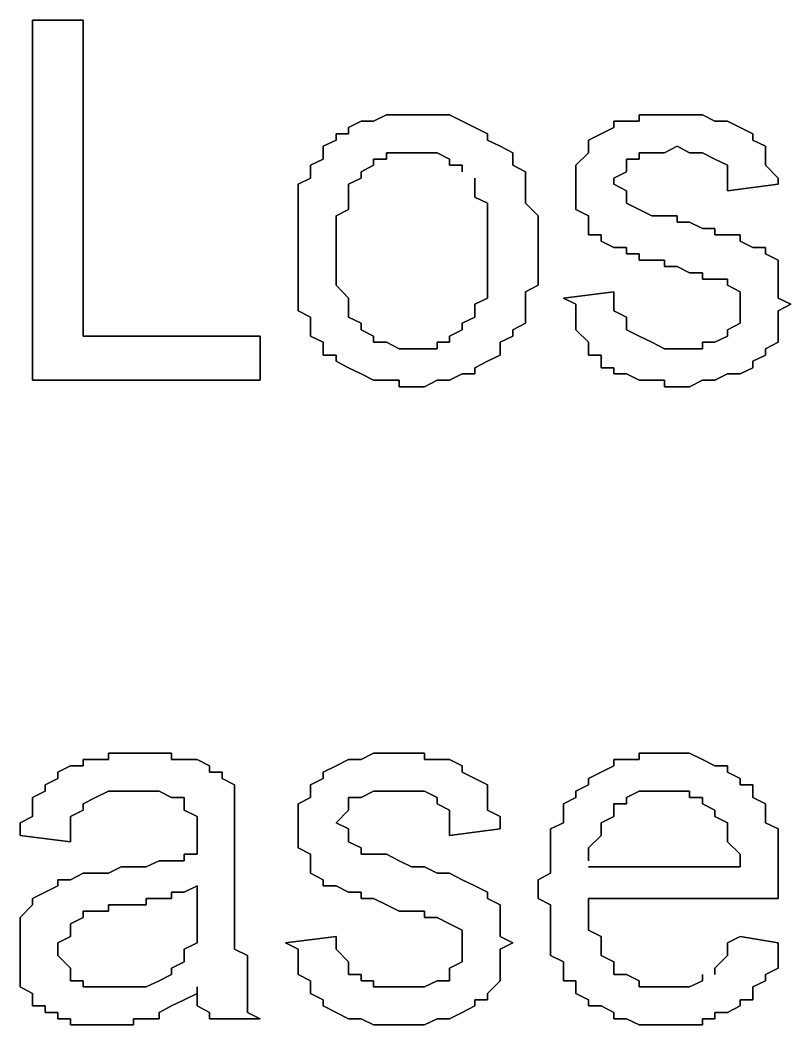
# Model space of a CAD drawing. Header units: metres. Extents: x 2.9 to 42.8, y 1.7 to 28.7.
# Drawn here: x 37.1052 to 37.3204, y 27.1304 to 27.4108 of the extents above; entities that cross this region are included whole.
import ezdxf

# ---------------------------------------------------------------- set-up
doc = ezdxf.new("R2010")
doc.units = ezdxf.units.M
doc.layers.add('GRIS', color=8, linetype='Continuous')

msp = doc.modelspace()

# ---------------------------------------------------------------- linework, layer by layer
at = {"layer": 'GRIS', "lineweight": -3}
for points in [[(37.1228, 27.4108), (37.1087, 27.4108), (37.1228, 27.4108)], [(37.1087, 27.4108), (37.1087, 27.3103), (37.1087, 27.4108)], [(37.1228, 27.3226), (37.1228, 27.4108), (37.1228, 27.3226)], [(37.2075, 27.3844), (37.2039, 27.3826), (37.2075, 27.3844)], [(37.211, 27.3844), (37.2075, 27.3844), (37.211, 27.3844)], [(37.2145, 27.3844), (37.211, 27.3844), (37.2145, 27.3844)], [(37.2181, 27.3844), (37.2145, 27.3844), (37.2181, 27.3844)], [(37.2216, 27.3844), (37.2181, 27.3844), (37.2216, 27.3844)], [(37.2251, 27.3844), (37.2216, 27.3844), (37.2251, 27.3844)], [(37.2286, 27.3826), (37.2251, 27.3844), (37.2286, 27.3826)], [(37.2816, 27.3844), (37.278, 27.3844), (37.2816, 27.3844)], [(37.278, 27.3844), (37.278, 27.3826), (37.278, 27.3844)], [(37.2851, 27.3844), (37.2816, 27.3844), (37.2851, 27.3844)], [(37.2886, 27.3844), (37.2851, 27.3844), (37.2886, 27.3844)], [(37.2921, 27.3844), (37.2886, 27.3844), (37.2921, 27.3844)], [(37.2957, 27.3844), (37.2921, 27.3844), (37.2957, 27.3844)], [(37.2992, 27.3826), (37.2957, 27.3844), (37.2992, 27.3826)], [(37.2004, 27.3826), (37.1969, 27.3808), (37.2004, 27.3826)], [(37.2039, 27.3826), (37.2004, 27.3826), (37.2039, 27.3826)], [(37.2322, 27.3808), (37.2286, 27.3826), (37.2322, 27.3808)], [(37.2745, 27.3826), (37.271, 27.3826), (37.2745, 27.3826)], [(37.271, 27.3826), (37.271, 27.3808), (37.271, 27.3826)], [(37.278, 27.3826), (37.2745, 27.3826), (37.278, 27.3826)], [(37.3027, 27.3826), (37.2992, 27.3826), (37.3027, 27.3826)], [(37.3062, 27.3808), (37.3027, 27.3826), (37.3062, 27.3808)], [(37.1969, 27.3791), (37.1934, 27.3791), (37.1969, 27.3791)], [(37.1934, 27.3791), (37.1934, 27.3773), (37.1934, 27.3791)], [(37.1969, 27.3808), (37.1969, 27.3791), (37.1969, 27.3808)], [(37.2357, 27.3791), (37.2322, 27.3808), (37.2357, 27.3791)], [(37.2357, 27.3773), (37.2357, 27.3791), (37.2357, 27.3773)], [(37.2674, 27.3791), (37.2639, 27.3773), (37.2674, 27.3791)], [(37.271, 27.3808), (37.2674, 27.3791), (37.271, 27.3808)], [(37.3098, 27.3791), (37.3062, 27.3808), (37.3098, 27.3791)], [(37.3098, 27.3773), (37.3098, 27.3791), (37.3098, 27.3773)], [(37.1934, 27.3773), (37.1898, 27.3756), (37.1934, 27.3773)], [(37.1898, 27.3756), (37.1898, 27.3738), (37.1898, 27.3756)], [(37.2392, 27.3756), (37.2357, 27.3773), (37.2392, 27.3756)], [(37.2428, 27.3738), (37.2392, 27.3756), (37.2428, 27.3738)], [(37.2639, 27.3773), (37.2639, 27.3756), (37.2639, 27.3773)], [(37.2639, 27.3756), (37.2639, 27.3738), (37.2639, 27.3756)], [(37.2851, 27.3738), (37.2886, 27.3756), (37.2851, 27.3738)], [(37.2886, 27.3756), (37.2921, 27.3738), (37.2886, 27.3756)], [(37.3133, 27.3756), (37.3098, 27.3773), (37.3133, 27.3756)], [(37.3133, 27.3738), (37.3133, 27.3756), (37.3133, 27.3738)], [(37.1898, 27.3738), (37.1898, 27.372), (37.1898, 27.3738)], [(37.2075, 27.372), (37.2075, 27.3738), (37.2075, 27.372)], [(37.2075, 27.3738), (37.211, 27.3738), (37.2075, 27.3738)], [(37.211, 27.3738), (37.2145, 27.3738), (37.211, 27.3738)], [(37.2145, 27.3738), (37.2181, 27.3738), (37.2145, 27.3738)], [(37.2181, 27.3738), (37.2216, 27.3738), (37.2181, 27.3738)], [(37.2216, 27.3738), (37.2251, 27.372), (37.2216, 27.3738)], [(37.2428, 27.372), (37.2428, 27.3738), (37.2428, 27.372)], [(37.2639, 27.3738), (37.2604, 27.3703), (37.2639, 27.3738)], [(37.278, 27.372), (37.278, 27.3738), (37.278, 27.372)], [(37.278, 27.3738), (37.2816, 27.3738), (37.278, 27.3738)], [(37.2816, 27.3738), (37.2851, 27.3738), (37.2816, 27.3738)], [(37.2921, 27.3738), (37.2957, 27.3738), (37.2921, 27.3738)], [(37.2957, 27.3738), (37.2992, 27.372), (37.2957, 27.3738)], [(37.3133, 27.372), (37.3133, 27.3738), (37.3133, 27.372)], [(37.1898, 27.372), (37.1863, 27.3703), (37.1898, 27.372)], [(37.1863, 27.3703), (37.1863, 27.3685), (37.1863, 27.3703)], [(37.2004, 27.3685), (37.2039, 27.3703), (37.2004, 27.3685)], [(37.2039, 27.3703), (37.2039, 27.372), (37.2039, 27.3703)], [(37.2039, 27.372), (37.2075, 27.372), (37.2039, 27.372)], [(37.2251, 27.372), (37.2251, 27.3703), (37.2251, 27.372)], [(37.2251, 27.3703), (37.2286, 27.3703), (37.2251, 27.3703)], [(37.2286, 27.3703), (37.2286, 27.3685), (37.2286, 27.3703)], [(37.2428, 27.3703), (37.2428, 27.372), (37.2428, 27.3703)], [(37.2463, 27.3685), (37.2428, 27.3703), (37.2463, 27.3685)], [(37.2604, 27.3703), (37.2604, 27.3685), (37.2604, 27.3703)], [(37.2745, 27.3703), (37.2745, 27.372), (37.2745, 27.3703)], [(37.2745, 27.372), (37.278, 27.372), (37.2745, 27.372)], [(37.2745, 27.3685), (37.2745, 27.3703), (37.2745, 27.3685)], [(37.2992, 27.372), (37.3027, 27.3703), (37.2992, 27.372)], [(37.3027, 27.3703), (37.3027, 27.3667), (37.3027, 27.3703)], [(37.3133, 27.3703), (37.3133, 27.372), (37.3133, 27.3703)], [(37.3168, 27.3667), (37.3133, 27.3703), (37.3168, 27.3667)], [(37.1863, 27.3685), (37.1863, 27.3667), (37.1863, 27.3685)], [(37.2004, 27.3667), (37.2004, 27.3685), (37.2004, 27.3667)], [(37.2463, 27.3667), (37.2463, 27.3685), (37.2463, 27.3667)], [(37.2604, 27.3685), (37.2604, 27.3667), (37.2604, 27.3685)], [(37.271, 27.3667), (37.2745, 27.3685), (37.271, 27.3667)], [(37.1863, 27.3667), (37.1828, 27.365), (37.1863, 27.3667)], [(37.1828, 27.365), (37.1828, 27.3632), (37.1828, 27.365)], [(37.1969, 27.365), (37.2004, 27.3667), (37.1969, 27.365)], [(37.1969, 27.3632), (37.1969, 27.365), (37.1969, 27.3632)], [(37.2322, 27.3667), (37.2322, 27.365), (37.2322, 27.3667)], [(37.2322, 27.365), (37.2322, 27.3614), (37.2322, 27.365)], [(37.2463, 27.3632), (37.2463, 27.3667), (37.2463, 27.3632)], [(37.2604, 27.3667), (37.2604, 27.3632), (37.2604, 27.3667)], [(37.271, 27.365), (37.271, 27.3667), (37.271, 27.365)], [(37.2745, 27.3632), (37.271, 27.365), (37.2745, 27.3632)], [(37.3027, 27.3667), (37.3027, 27.365), (37.3027, 27.3667)], [(37.3027, 27.365), (37.3027, 27.3632), (37.3027, 27.365)], [(37.3027, 27.3632), (37.3168, 27.365), (37.3027, 27.3632)], [(37.3168, 27.365), (37.3168, 27.3667), (37.3168, 27.365)], [(37.1828, 27.3632), (37.1828, 27.3597), (37.1828, 27.3632)], [(37.1969, 27.3614), (37.1969, 27.3632), (37.1969, 27.3614)], [(37.2463, 27.3614), (37.2463, 27.3632), (37.2463, 27.3614)], [(37.2604, 27.3632), (37.2604, 27.3614), (37.2604, 27.3632)], [(37.2745, 27.3614), (37.2745, 27.3632), (37.2745, 27.3614)], [(37.1828, 27.3597), (37.1828, 27.3579), (37.1828, 27.3597)], [(37.1969, 27.3579), (37.1969, 27.3614), (37.1969, 27.3579)], [(37.2322, 27.3614), (37.2357, 27.3597), (37.2322, 27.3614)], [(37.2357, 27.3597), (37.2357, 27.3579), (37.2357, 27.3597)], [(37.2463, 27.3597), (37.2463, 27.3614), (37.2463, 27.3597)], [(37.2498, 27.3562), (37.2463, 27.3597), (37.2498, 27.3562)], [(37.2604, 27.3614), (37.2604, 27.3579), (37.2604, 27.3614)], [(37.2745, 27.3597), (37.2745, 27.3614), (37.2745, 27.3597)], [(37.278, 27.3579), (37.2745, 27.3597), (37.278, 27.3579)], [(37.1828, 27.3579), (37.1828, 27.3544), (37.1828, 27.3579)], [(37.1934, 27.3562), (37.1969, 27.3579), (37.1934, 27.3562)], [(37.1934, 27.3526), (37.1934, 27.3562), (37.1934, 27.3526)], [(37.2357, 27.3579), (37.2357, 27.3562), (37.2357, 27.3579)], [(37.2357, 27.3562), (37.2357, 27.3526), (37.2357, 27.3562)], [(37.2498, 27.3544), (37.2498, 27.3562), (37.2498, 27.3544)], [(37.2604, 27.3579), (37.2639, 27.3562), (37.2604, 27.3579)], [(37.2639, 27.3562), (37.2639, 27.3544), (37.2639, 27.3562)], [(37.2816, 27.3562), (37.278, 27.3579), (37.2816, 27.3562)], [(37.2851, 27.3562), (37.2816, 27.3562), (37.2851, 27.3562)], [(37.2886, 27.3562), (37.2851, 27.3562), (37.2886, 27.3562)], [(37.2886, 27.3544), (37.2886, 27.3562), (37.2886, 27.3544)], [(37.1828, 27.3544), (37.1828, 27.3526), (37.1828, 27.3544)], [(37.2498, 27.3526), (37.2498, 27.3544), (37.2498, 27.3526)], [(37.2639, 27.3544), (37.2639, 27.3526), (37.2639, 27.3544)], [(37.2921, 27.3544), (37.2886, 27.3544), (37.2921, 27.3544)], [(37.2957, 27.3526), (37.2921, 27.3544), (37.2957, 27.3526)], [(37.1828, 27.3526), (37.1828, 27.3491), (37.1828, 27.3526)], [(37.1934, 27.3509), (37.1934, 27.3526), (37.1934, 27.3509)], [(37.1934, 27.3473), (37.1934, 27.3509), (37.1934, 27.3473)], [(37.2357, 27.3526), (37.2357, 27.3509), (37.2357, 27.3526)], [(37.2357, 27.3509), (37.2357, 27.3473), (37.2357, 27.3509)], [(37.2498, 27.3491), (37.2498, 27.3526), (37.2498, 27.3491)], [(37.2639, 27.3526), (37.2639, 27.3509), (37.2639, 27.3526)], [(37.2639, 27.3509), (37.2674, 27.3509), (37.2639, 27.3509)], [(37.2674, 27.3509), (37.2674, 27.3491), (37.2674, 27.3509)], [(37.2992, 27.3526), (37.2957, 27.3526), (37.2992, 27.3526)], [(37.2992, 27.3509), (37.2992, 27.3526), (37.2992, 27.3509)], [(37.3027, 27.3509), (37.2992, 27.3509), (37.3027, 27.3509)], [(37.3062, 27.3509), (37.3027, 27.3509), (37.3062, 27.3509)], [(37.3062, 27.3491), (37.3062, 27.3509), (37.3062, 27.3491)], [(37.1828, 27.3491), (37.1828, 27.3473), (37.1828, 27.3491)], [(37.2498, 27.3473), (37.2498, 27.3491), (37.2498, 27.3473)], [(37.2674, 27.3491), (37.271, 27.3473), (37.2674, 27.3491)], [(37.3098, 27.3473), (37.3062, 27.3491), (37.3098, 27.3473)], [(37.1828, 27.3473), (37.1828, 27.3438), (37.1828, 27.3473)], [(37.1934, 27.3438), (37.1934, 27.3473), (37.1934, 27.3438)], [(37.2357, 27.3473), (37.2357, 27.3456), (37.2357, 27.3473)], [(37.2357, 27.3456), (37.2357, 27.3438), (37.2357, 27.3456)], [(37.2498, 27.3456), (37.2498, 27.3473), (37.2498, 27.3456)], [(37.2498, 27.342), (37.2498, 27.3456), (37.2498, 27.342)], [(37.271, 27.3473), (37.2745, 27.3473), (37.271, 27.3473)], [(37.2745, 27.3473), (37.2745, 27.3456), (37.2745, 27.3473)], [(37.2745, 27.3456), (37.278, 27.3456), (37.2745, 27.3456)], [(37.278, 27.3456), (37.278, 27.3438), (37.278, 27.3456)], [(37.3133, 27.3473), (37.3098, 27.3473), (37.3133, 27.3473)], [(37.3133, 27.3456), (37.3133, 27.3473), (37.3133, 27.3456)], [(37.3168, 27.3438), (37.3133, 27.3456), (37.3168, 27.3438)], [(37.1828, 27.3438), (37.1828, 27.342), (37.1828, 27.3438)], [(37.1828, 27.342), (37.1828, 27.3385), (37.1828, 27.342)], [(37.1934, 27.342), (37.1934, 27.3438), (37.1934, 27.342)], [(37.1934, 27.3385), (37.1934, 27.342), (37.1934, 27.3385)], [(37.2357, 27.3438), (37.2357, 27.3403), (37.2357, 27.3438)], [(37.2498, 27.3403), (37.2498, 27.342), (37.2498, 27.3403)], [(37.278, 27.3438), (37.2816, 27.3438), (37.278, 27.3438)], [(37.2816, 27.3438), (37.2851, 27.3438), (37.2816, 27.3438)], [(37.2851, 27.3438), (37.2851, 27.342), (37.2851, 27.3438)], [(37.2851, 27.342), (37.2886, 27.342), (37.2851, 27.342)], [(37.2886, 27.342), (37.2921, 27.3403), (37.2886, 27.342)], [(37.3168, 27.342), (37.3168, 27.3438), (37.3168, 27.342)], [(37.3168, 27.3403), (37.3168, 27.342), (37.3168, 27.3403)], [(37.2357, 27.3403), (37.2357, 27.3385), (37.2357, 27.3403)], [(37.2498, 27.3368), (37.2498, 27.3403), (37.2498, 27.3368)], [(37.2921, 27.3403), (37.2957, 27.3403), (37.2921, 27.3403)], [(37.2957, 27.3403), (37.2957, 27.3385), (37.2957, 27.3403)], [(37.3168, 27.3385), (37.3168, 27.3403), (37.3168, 27.3385)], [(37.1828, 27.3385), (37.1828, 27.3368), (37.1828, 27.3385)], [(37.1828, 27.3368), (37.1828, 27.335), (37.1828, 27.3368)], [(37.1934, 27.3368), (37.1934, 27.3385), (37.1934, 27.3368)], [(37.1969, 27.3332), (37.1934, 27.3368), (37.1969, 27.3332)], [(37.2357, 27.3385), (37.2357, 27.335), (37.2357, 27.3385)], [(37.2463, 27.335), (37.2498, 27.3368), (37.2463, 27.335)], [(37.2957, 27.3385), (37.2992, 27.3385), (37.2957, 27.3385)], [(37.2992, 27.3385), (37.3027, 27.3385), (37.2992, 27.3385)], [(37.3027, 27.3385), (37.3027, 27.3368), (37.3027, 27.3385)], [(37.3027, 27.3368), (37.3062, 27.335), (37.3027, 27.3368)], [(37.3168, 27.3368), (37.3168, 27.3385), (37.3168, 27.3368)], [(37.3168, 27.3332), (37.3168, 27.3368), (37.3168, 27.3332)], [(37.1828, 27.335), (37.1828, 27.3315), (37.1828, 27.335)], [(37.2357, 27.335), (37.2357, 27.3332), (37.2357, 27.335)], [(37.2463, 27.3332), (37.2463, 27.335), (37.2463, 27.3332)], [(37.271, 27.335), (37.2569, 27.3332), (37.271, 27.335)], [(37.271, 27.3315), (37.271, 27.335), (37.271, 27.3315)], [(37.3062, 27.335), (37.3062, 27.3332), (37.3062, 27.335)], [(37.1828, 27.3315), (37.1828, 27.3297), (37.1828, 27.3315)], [(37.1969, 27.3315), (37.1969, 27.3332), (37.1969, 27.3315)], [(37.1969, 27.3297), (37.1969, 27.3315), (37.1969, 27.3297)], [(37.2357, 27.3332), (37.2322, 27.3315), (37.2357, 27.3332)], [(37.2322, 27.3315), (37.2322, 27.3297), (37.2322, 27.3315)], [(37.2463, 27.3297), (37.2463, 27.3332), (37.2463, 27.3297)], [(37.2569, 27.3332), (37.2604, 27.3315), (37.2569, 27.3332)], [(37.2604, 27.3315), (37.2604, 27.3279), (37.2604, 27.3315)], [(37.271, 27.3297), (37.271, 27.3315), (37.271, 27.3297)], [(37.3062, 27.3332), (37.3062, 27.3315), (37.3062, 27.3332)], [(37.3062, 27.3315), (37.3062, 27.3279), (37.3062, 27.3315)], [(37.3204, 27.3315), (37.3168, 27.3332), (37.3204, 27.3315)], [(37.3168, 27.3297), (37.3204, 27.3315), (37.3168, 27.3297)], [(37.1828, 27.3297), (37.1863, 27.3279), (37.1828, 27.3297)], [(37.1863, 27.3279), (37.1863, 27.3262), (37.1863, 27.3279)], [(37.1969, 27.3279), (37.1969, 27.3297), (37.1969, 27.3279)], [(37.2004, 27.3262), (37.1969, 27.3279), (37.2004, 27.3262)], [(37.2322, 27.3279), (37.2286, 27.3262), (37.2322, 27.3279)], [(37.2322, 27.3297), (37.2322, 27.3279), (37.2322, 27.3297)], [(37.2463, 27.3279), (37.2463, 27.3297), (37.2463, 27.3279)], [(37.2463, 27.3262), (37.2463, 27.3279), (37.2463, 27.3262)], [(37.2604, 27.3279), (37.2604, 27.3262), (37.2604, 27.3279)], [(37.2745, 27.3279), (37.271, 27.3297), (37.2745, 27.3279)], [(37.2745, 27.3262), (37.2745, 27.3279), (37.2745, 27.3262)], [(37.3062, 27.3279), (37.3062, 27.3262), (37.3062, 27.3279)], [(37.3168, 27.3279), (37.3168, 27.3297), (37.3168, 27.3279)], [(37.3168, 27.3244), (37.3168, 27.3279), (37.3168, 27.3244)], [(37.1863, 27.3262), (37.1863, 27.3244), (37.1863, 27.3262)], [(37.2004, 27.3244), (37.2004, 27.3262), (37.2004, 27.3244)], [(37.2286, 27.3262), (37.2286, 27.3244), (37.2286, 27.3262)], [(37.2428, 27.3244), (37.2463, 27.3262), (37.2428, 27.3244)], [(37.2604, 27.3262), (37.2604, 27.3244), (37.2604, 27.3262)], [(37.2745, 27.3244), (37.2745, 27.3262), (37.2745, 27.3244)], [(37.3062, 27.3262), (37.3027, 27.3244), (37.3062, 27.3262)], [(37.1722, 27.3226), (37.1228, 27.3226), (37.1722, 27.3226)], [(37.1722, 27.3103), (37.1722, 27.3226), (37.1722, 27.3103)], [(37.1863, 27.3244), (37.1863, 27.3226), (37.1863, 27.3244)], [(37.1863, 27.3226), (37.1898, 27.3209), (37.1863, 27.3226)], [(37.2039, 27.3226), (37.2004, 27.3244), (37.2039, 27.3226)], [(37.2039, 27.3209), (37.2039, 27.3226), (37.2039, 27.3209)], [(37.2286, 27.3244), (37.2251, 27.3226), (37.2286, 27.3244)], [(37.2251, 27.3226), (37.2251, 27.3209), (37.2251, 27.3226)], [(37.2392, 27.3209), (37.2428, 27.3226), (37.2392, 27.3209)], [(37.2428, 27.3226), (37.2428, 27.3244), (37.2428, 27.3226)], [(37.2604, 27.3244), (37.2639, 27.3209), (37.2604, 27.3244)], [(37.278, 27.3226), (37.2745, 27.3244), (37.278, 27.3226)], [(37.2816, 27.3209), (37.278, 27.3226), (37.2816, 27.3209)], [(37.3027, 27.3226), (37.2992, 27.3209), (37.3027, 27.3226)], [(37.3027, 27.3244), (37.3027, 27.3226), (37.3027, 27.3244)], [(37.3168, 27.3226), (37.3168, 27.3244), (37.3168, 27.3226)], [(37.3168, 27.3209), (37.3168, 27.3226), (37.3168, 27.3209)], [(37.1898, 27.3209), (37.1898, 27.3191), (37.1898, 27.3209)], [(37.2075, 27.3209), (37.2039, 27.3209), (37.2075, 27.3209)], [(37.211, 27.3191), (37.2075, 27.3209), (37.211, 27.3191)], [(37.2251, 27.3209), (37.2216, 27.3209), (37.2251, 27.3209)], [(37.2216, 27.3209), (37.2216, 27.3191), (37.2216, 27.3209)], [(37.2392, 27.3191), (37.2392, 27.3209), (37.2392, 27.3191)], [(37.2639, 27.3209), (37.2639, 27.3191), (37.2639, 27.3209)], [(37.2851, 27.3191), (37.2816, 27.3209), (37.2851, 27.3191)], [(37.2992, 27.3209), (37.2957, 27.3209), (37.2992, 27.3209)], [(37.2957, 27.3209), (37.2957, 27.3191), (37.2957, 27.3209)], [(37.3133, 27.3191), (37.3168, 27.3209), (37.3133, 27.3191)], [(37.1898, 27.3191), (37.1898, 27.3173), (37.1898, 27.3191)], [(37.1898, 27.3173), (37.1934, 27.3173), (37.1898, 27.3173)], [(37.1934, 27.3173), (37.1934, 27.3156), (37.1934, 27.3173)], [(37.2145, 27.3191), (37.211, 27.3191), (37.2145, 27.3191)], [(37.2181, 27.3191), (37.2145, 27.3191), (37.2181, 27.3191)], [(37.2216, 27.3191), (37.2181, 27.3191), (37.2216, 27.3191)], [(37.2357, 27.3156), (37.2392, 27.3173), (37.2357, 27.3156)], [(37.2392, 27.3173), (37.2392, 27.3191), (37.2392, 27.3173)], [(37.2639, 27.3191), (37.2639, 27.3173), (37.2639, 27.3191)], [(37.2639, 27.3173), (37.2674, 27.3173), (37.2639, 27.3173)], [(37.2674, 27.3173), (37.2674, 27.3156), (37.2674, 27.3173)], [(37.2886, 27.3191), (37.2851, 27.3191), (37.2886, 27.3191)], [(37.2921, 27.3191), (37.2886, 27.3191), (37.2921, 27.3191)], [(37.2957, 27.3191), (37.2921, 27.3191), (37.2957, 27.3191)], [(37.3098, 27.3156), (37.3133, 27.3173), (37.3098, 27.3156)], [(37.3133, 27.3173), (37.3133, 27.3191), (37.3133, 27.3173)], [(37.1934, 27.3156), (37.1969, 27.3138), (37.1934, 27.3156)], [(37.1969, 27.3138), (37.2004, 27.3121), (37.1969, 27.3138)], [(37.2322, 27.3138), (37.2357, 27.3156), (37.2322, 27.3138)], [(37.2322, 27.3121), (37.2322, 27.3138), (37.2322, 27.3121)], [(37.2674, 27.3156), (37.2674, 27.3138), (37.2674, 27.3156)], [(37.2674, 27.3138), (37.271, 27.3138), (37.2674, 27.3138)], [(37.271, 27.3138), (37.271, 27.3121), (37.271, 27.3138)], [(37.3062, 27.3121), (37.3098, 27.3138), (37.3062, 27.3121)], [(37.3098, 27.3138), (37.3098, 27.3156), (37.3098, 27.3138)], [(37.2004, 27.3121), (37.2039, 27.3103), (37.2004, 27.3121)], [(37.2251, 27.3103), (37.2286, 27.3121), (37.2251, 27.3103)], [(37.2286, 27.3121), (37.2322, 27.3121), (37.2286, 27.3121)], [(37.271, 27.3121), (37.2745, 27.3121), (37.271, 27.3121)], [(37.2745, 27.3121), (37.278, 27.3103), (37.2745, 27.3121)], [(37.2992, 27.3103), (37.3027, 27.3121), (37.2992, 27.3103)], [(37.3027, 27.3121), (37.3062, 27.3121), (37.3027, 27.3121)], [(37.1087, 27.3103), (37.1722, 27.3103), (37.1087, 27.3103)], [(37.2039, 27.3103), (37.2075, 27.3103), (37.2039, 27.3103)], [(37.2075, 27.3103), (37.211, 27.3103), (37.2075, 27.3103)], [(37.211, 27.3103), (37.211, 27.3085), (37.211, 27.3103)], [(37.211, 27.3085), (37.2145, 27.3085), (37.211, 27.3085)], [(37.2145, 27.3085), (37.2181, 27.3085), (37.2145, 27.3085)], [(37.2181, 27.3085), (37.2216, 27.3103), (37.2181, 27.3085)], [(37.2216, 27.3103), (37.2251, 27.3103), (37.2216, 27.3103)], [(37.278, 27.3103), (37.2816, 27.3103), (37.278, 27.3103)], [(37.2816, 27.3103), (37.2851, 27.3103), (37.2816, 27.3103)], [(37.2851, 27.3103), (37.2851, 27.3085), (37.2851, 27.3103)], [(37.2851, 27.3085), (37.2886, 27.3085), (37.2851, 27.3085)], [(37.2886, 27.3085), (37.2921, 27.3085), (37.2886, 27.3085)], [(37.2921, 27.3085), (37.2957, 27.3103), (37.2921, 27.3085)], [(37.2957, 27.3103), (37.2992, 27.3103), (37.2957, 27.3103)], [(37.1263, 27.2045), (37.1228, 27.2045), (37.1263, 27.2045)], [(37.1228, 27.2045), (37.1228, 27.2027), (37.1228, 27.2045)], [(37.1299, 27.2045), (37.1263, 27.2045), (37.1299, 27.2045)], [(37.1334, 27.2062), (37.1299, 27.2062), (37.1334, 27.2062)], [(37.1299, 27.2062), (37.1299, 27.2045), (37.1299, 27.2062)], [(37.1369, 27.2062), (37.1334, 27.2062), (37.1369, 27.2062)], [(37.1404, 27.2062), (37.1369, 27.2062), (37.1404, 27.2062)], [(37.144, 27.2062), (37.1404, 27.2062), (37.144, 27.2062)], [(37.1475, 27.2062), (37.144, 27.2062), (37.1475, 27.2062)], [(37.1475, 27.2045), (37.1475, 27.2062), (37.1475, 27.2045)], [(37.151, 27.2045), (37.1475, 27.2045), (37.151, 27.2045)], [(37.1546, 27.2045), (37.151, 27.2045), (37.1546, 27.2045)], [(37.1581, 27.2027), (37.1546, 27.2045), (37.1581, 27.2027)], [(37.1969, 27.2045), (37.1934, 27.2027), (37.1969, 27.2045)], [(37.2004, 27.2045), (37.1969, 27.2045), (37.2004, 27.2045)], [(37.2039, 27.2062), (37.2004, 27.2045), (37.2039, 27.2062)], [(37.2075, 27.2062), (37.2039, 27.2062), (37.2075, 27.2062)], [(37.211, 27.2062), (37.2075, 27.2062), (37.211, 27.2062)], [(37.2145, 27.2062), (37.211, 27.2062), (37.2145, 27.2062)], [(37.2181, 27.2062), (37.2145, 27.2062), (37.2181, 27.2062)], [(37.2181, 27.2045), (37.2181, 27.2062), (37.2181, 27.2045)], [(37.2216, 27.2045), (37.2181, 27.2045), (37.2216, 27.2045)], [(37.2251, 27.2045), (37.2216, 27.2045), (37.2251, 27.2045)], [(37.2286, 27.2027), (37.2251, 27.2045), (37.2286, 27.2027)], [(37.2745, 27.2045), (37.271, 27.2045), (37.2745, 27.2045)], [(37.271, 27.2045), (37.271, 27.2027), (37.271, 27.2045)], [(37.278, 27.2045), (37.2745, 27.2045), (37.278, 27.2045)], [(37.2816, 27.2062), (37.278, 27.2062), (37.2816, 27.2062)], [(37.278, 27.2062), (37.278, 27.2045), (37.278, 27.2062)], [(37.2851, 27.2062), (37.2816, 27.2062), (37.2851, 27.2062)], [(37.2886, 27.2062), (37.2851, 27.2062), (37.2886, 27.2062)], [(37.2921, 27.2062), (37.2886, 27.2062), (37.2921, 27.2062)], [(37.2957, 27.2045), (37.2921, 27.2062), (37.2957, 27.2045)], [(37.2992, 27.2027), (37.2957, 27.2045), (37.2992, 27.2027)], [(37.1193, 27.2027), (37.1157, 27.2009), (37.1193, 27.2027)], [(37.1228, 27.2027), (37.1193, 27.2027), (37.1228, 27.2027)], [(37.1581, 27.2009), (37.1581, 27.2027), (37.1581, 27.2009)], [(37.1934, 27.2027), (37.1898, 27.2009), (37.1934, 27.2027)], [(37.2286, 27.2009), (37.2286, 27.2027), (37.2286, 27.2009)], [(37.271, 27.2027), (37.2674, 27.2009), (37.271, 27.2027)], [(37.3027, 27.2027), (37.2992, 27.2027), (37.3027, 27.2027)], [(37.3027, 27.2009), (37.3027, 27.2027), (37.3027, 27.2009)], [(37.1157, 27.1992), (37.1122, 27.1974), (37.1157, 27.1992)], [(37.1157, 27.2009), (37.1157, 27.1992), (37.1157, 27.2009)], [(37.1616, 27.2009), (37.1581, 27.2009), (37.1616, 27.2009)], [(37.1616, 27.1992), (37.1616, 27.2009), (37.1616, 27.1992)], [(37.1651, 27.1974), (37.1616, 27.1992), (37.1651, 27.1974)], [(37.1898, 27.1992), (37.1863, 27.1974), (37.1898, 27.1992)], [(37.1898, 27.2009), (37.1898, 27.1992), (37.1898, 27.2009)], [(37.2322, 27.1992), (37.2286, 27.2009), (37.2322, 27.1992)], [(37.2357, 27.1974), (37.2322, 27.1992), (37.2357, 27.1974)], [(37.2674, 27.2009), (37.2639, 27.1992), (37.2674, 27.2009)], [(37.2639, 27.1992), (37.2639, 27.1974), (37.2639, 27.1992)], [(37.3062, 27.1992), (37.3027, 27.2009), (37.3062, 27.1992)], [(37.3062, 27.1974), (37.3062, 27.1992), (37.3062, 27.1974)], [(37.1122, 27.1974), (37.1122, 27.1956), (37.1122, 27.1974)], [(37.1651, 27.1939), (37.1651, 27.1974), (37.1651, 27.1939)], [(37.1863, 27.1974), (37.1863, 27.1956), (37.1863, 27.1974)], [(37.2357, 27.1956), (37.2357, 27.1974), (37.2357, 27.1956)], [(37.2639, 27.1974), (37.2604, 27.1956), (37.2639, 27.1974)], [(37.3098, 27.1974), (37.3062, 27.1974), (37.3098, 27.1974)], [(37.3098, 27.1956), (37.3098, 27.1974), (37.3098, 27.1956)], [(37.1122, 27.1956), (37.1087, 27.1939), (37.1122, 27.1956)], [(37.1087, 27.1939), (37.1087, 27.1903), (37.1087, 27.1939)], [(37.1228, 27.1921), (37.1263, 27.1939), (37.1228, 27.1921)], [(37.1263, 27.1939), (37.1299, 27.1956), (37.1263, 27.1939)], [(37.1299, 27.1956), (37.1334, 27.1956), (37.1299, 27.1956)], [(37.1334, 27.1956), (37.1369, 27.1956), (37.1334, 27.1956)], [(37.1369, 27.1956), (37.1404, 27.1956), (37.1369, 27.1956)], [(37.1404, 27.1956), (37.144, 27.1956), (37.1404, 27.1956)], [(37.144, 27.1956), (37.1475, 27.1939), (37.144, 27.1956)], [(37.1475, 27.1939), (37.151, 27.1939), (37.1475, 27.1939)], [(37.151, 27.1939), (37.151, 27.1921), (37.151, 27.1939)], [(37.1651, 27.1921), (37.1651, 27.1939), (37.1651, 27.1921)], [(37.1863, 27.1939), (37.1828, 27.1921), (37.1863, 27.1939)], [(37.1863, 27.1956), (37.1863, 27.1939), (37.1863, 27.1956)], [(37.1969, 27.1921), (37.1969, 27.1939), (37.1969, 27.1921)], [(37.1969, 27.1939), (37.2004, 27.1939), (37.1969, 27.1939)], [(37.2004, 27.1939), (37.2039, 27.1956), (37.2004, 27.1939)], [(37.2039, 27.1956), (37.2075, 27.1956), (37.2039, 27.1956)], [(37.2075, 27.1956), (37.211, 27.1956), (37.2075, 27.1956)], [(37.211, 27.1956), (37.2145, 27.1956), (37.211, 27.1956)], [(37.2145, 27.1956), (37.2181, 27.1956), (37.2145, 27.1956)], [(37.2181, 27.1956), (37.2216, 27.1939), (37.2181, 27.1956)], [(37.2216, 27.1939), (37.2216, 27.1921), (37.2216, 27.1939)], [(37.2357, 27.1939), (37.2357, 27.1956), (37.2357, 27.1939)], [(37.2357, 27.1903), (37.2357, 27.1939), (37.2357, 27.1903)], [(37.2604, 27.1939), (37.2569, 27.1921), (37.2604, 27.1939)], [(37.2604, 27.1956), (37.2604, 27.1939), (37.2604, 27.1956)], [(37.2745, 27.1939), (37.278, 27.1956), (37.2745, 27.1939)], [(37.2745, 27.1921), (37.2745, 27.1939), (37.2745, 27.1921)], [(37.278, 27.1956), (37.2816, 27.1956), (37.278, 27.1956)], [(37.2816, 27.1956), (37.2851, 27.1956), (37.2816, 27.1956)], [(37.2851, 27.1956), (37.2886, 27.1956), (37.2851, 27.1956)], [(37.2886, 27.1956), (37.2921, 27.1956), (37.2886, 27.1956)], [(37.2921, 27.1956), (37.2921, 27.1939), (37.2921, 27.1956)], [(37.2921, 27.1939), (37.2957, 27.1939), (37.2921, 27.1939)], [(37.2957, 27.1939), (37.2957, 27.1921), (37.2957, 27.1939)], [(37.3098, 27.1939), (37.3098, 27.1956), (37.3098, 27.1939)], [(37.3133, 27.1921), (37.3098, 27.1939), (37.3133, 27.1921)], [(37.1228, 27.1903), (37.1228, 27.1921), (37.1228, 27.1903)], [(37.151, 27.1921), (37.151, 27.1903), (37.151, 27.1921)], [(37.1651, 27.1903), (37.1651, 27.1921), (37.1651, 27.1903)], [(37.1828, 27.1921), (37.1828, 27.1903), (37.1828, 27.1921)], [(37.1969, 27.1903), (37.1969, 27.1921), (37.1969, 27.1903)], [(37.2216, 27.1921), (37.2251, 27.1903), (37.2216, 27.1921)], [(37.2569, 27.1921), (37.2569, 27.1903), (37.2569, 27.1921)], [(37.271, 27.1903), (37.271, 27.1921), (37.271, 27.1903)], [(37.271, 27.1921), (37.2745, 27.1921), (37.271, 27.1921)], [(37.2957, 27.1921), (37.2992, 27.1903), (37.2957, 27.1921)], [(37.3133, 27.1903), (37.3133, 27.1921), (37.3133, 27.1903)], [(37.1087, 27.1886), (37.1052, 27.1868), (37.1087, 27.1886)], [(37.1087, 27.1903), (37.1087, 27.1886), (37.1087, 27.1903)], [(37.1193, 27.1886), (37.1228, 27.1903), (37.1193, 27.1886)], [(37.1193, 27.1851), (37.1193, 27.1886), (37.1193, 27.1851)], [(37.151, 27.1903), (37.1546, 27.1886), (37.151, 27.1903)], [(37.1546, 27.1886), (37.1546, 27.1868), (37.1546, 27.1886)], [(37.1651, 27.1886), (37.1651, 27.1903), (37.1651, 27.1886)], [(37.1651, 27.1868), (37.1651, 27.1886), (37.1651, 27.1868)], [(37.1828, 27.1903), (37.1828, 27.1868), (37.1828, 27.1903)], [(37.1934, 27.1868), (37.1969, 27.1903), (37.1934, 27.1868)], [(37.2251, 27.1903), (37.2251, 27.1886), (37.2251, 27.1903)], [(37.2251, 27.1886), (37.2251, 27.1868), (37.2251, 27.1886)], [(37.2392, 27.1886), (37.2357, 27.1903), (37.2392, 27.1886)], [(37.2392, 27.1851), (37.2392, 27.1886), (37.2392, 27.1851)], [(37.2569, 27.1903), (37.2569, 27.1886), (37.2569, 27.1903)], [(37.2569, 27.1886), (37.2569, 27.1868), (37.2569, 27.1886)], [(37.2674, 27.1868), (37.271, 27.1886), (37.2674, 27.1868)], [(37.271, 27.1886), (37.271, 27.1903), (37.271, 27.1886)], [(37.2992, 27.1903), (37.2992, 27.1886), (37.2992, 27.1903)], [(37.2992, 27.1886), (37.3027, 27.1868), (37.2992, 27.1886)], [(37.3133, 27.1886), (37.3133, 27.1903), (37.3133, 27.1886)], [(37.3133, 27.1868), (37.3133, 27.1886), (37.3133, 27.1868)], [(37.1052, 27.1868), (37.1052, 27.1833), (37.1052, 27.1868)], [(37.1193, 27.1833), (37.1193, 27.1851), (37.1193, 27.1833)], [(37.1546, 27.1868), (37.1546, 27.1833), (37.1546, 27.1868)], [(37.1651, 27.1833), (37.1651, 27.1868), (37.1651, 27.1833)], [(37.1828, 27.1868), (37.1828, 27.1851), (37.1828, 27.1868)], [(37.1828, 27.1851), (37.1828, 27.1815), (37.1828, 27.1851)], [(37.1969, 27.1851), (37.1934, 27.1868), (37.1969, 27.1851)], [(37.1969, 27.1815), (37.1969, 27.1851), (37.1969, 27.1815)], [(37.2251, 27.1868), (37.2251, 27.1833), (37.2251, 27.1868)], [(37.2251, 27.1833), (37.2392, 27.1851), (37.2251, 27.1833)], [(37.2569, 27.1868), (37.2533, 27.1851), (37.2569, 27.1868)], [(37.2533, 27.1851), (37.2533, 27.1833), (37.2533, 27.1851)], [(37.2674, 27.1851), (37.2674, 27.1868), (37.2674, 27.1851)], [(37.2674, 27.1833), (37.2674, 27.1851), (37.2674, 27.1833)], [(37.3027, 27.1868), (37.3027, 27.1851), (37.3027, 27.1868)], [(37.3027, 27.1851), (37.3027, 27.1833), (37.3027, 27.1851)], [(37.3168, 27.1851), (37.3133, 27.1868), (37.3168, 27.1851)], [(37.3168, 27.1833), (37.3168, 27.1851), (37.3168, 27.1833)], [(37.1052, 27.1833), (37.1193, 27.1815), (37.1052, 27.1833)], [(37.1193, 27.1815), (37.1193, 27.1833), (37.1193, 27.1815)], [(37.1546, 27.1833), (37.1546, 27.1815), (37.1546, 27.1833)], [(37.1651, 27.1815), (37.1651, 27.1833), (37.1651, 27.1815)], [(37.2533, 27.1833), (37.2533, 27.1798), (37.2533, 27.1833)], [(37.2639, 27.1798), (37.2674, 27.1833), (37.2639, 27.1798)], [(37.3027, 27.1833), (37.3027, 27.1815), (37.3027, 27.1833)], [(37.3168, 27.1798), (37.3168, 27.1833), (37.3168, 27.1798)], [(37.1546, 27.1815), (37.1546, 27.178), (37.1546, 27.1815)], [(37.1651, 27.178), (37.1651, 27.1815), (37.1651, 27.178)], [(37.1828, 27.1815), (37.1828, 27.1798), (37.1828, 27.1815)], [(37.1828, 27.1798), (37.1863, 27.178), (37.1828, 27.1798)], [(37.2004, 27.1798), (37.1969, 27.1815), (37.2004, 27.1798)], [(37.2004, 27.178), (37.2004, 27.1798), (37.2004, 27.178)], [(37.2533, 27.1798), (37.2533, 27.178), (37.2533, 27.1798)], [(37.2639, 27.178), (37.2639, 27.1798), (37.2639, 27.178)], [(37.3027, 27.1815), (37.3062, 27.178), (37.3027, 27.1815)], [(37.3168, 27.178), (37.3168, 27.1798), (37.3168, 27.178)], [(37.1546, 27.178), (37.151, 27.178), (37.1546, 27.178)], [(37.151, 27.178), (37.151, 27.1762), (37.151, 27.178)], [(37.1651, 27.1621), (37.1651, 27.178), (37.1651, 27.1621)], [(37.1863, 27.178), (37.1863, 27.1762), (37.1863, 27.178)], [(37.2039, 27.178), (37.2004, 27.178), (37.2039, 27.178)], [(37.2075, 27.178), (37.2039, 27.178), (37.2075, 27.178)], [(37.211, 27.1762), (37.2075, 27.178), (37.211, 27.1762)], [(37.2533, 27.178), (37.2533, 27.1762), (37.2533, 27.178)], [(37.2639, 27.1762), (37.2639, 27.178), (37.2639, 27.1762)], [(37.3062, 27.178), (37.3062, 27.1745), (37.3062, 27.178)], [(37.3168, 27.1762), (37.3168, 27.178), (37.3168, 27.1762)], [(37.1334, 27.1745), (37.1299, 27.1727), (37.1334, 27.1745)], [(37.1369, 27.1745), (37.1334, 27.1745), (37.1369, 27.1745)], [(37.1404, 27.1745), (37.1369, 27.1745), (37.1404, 27.1745)], [(37.144, 27.1762), (37.1404, 27.1745), (37.144, 27.1762)], [(37.1475, 27.1762), (37.144, 27.1762), (37.1475, 27.1762)], [(37.151, 27.1762), (37.1475, 27.1762), (37.151, 27.1762)], [(37.1863, 27.1762), (37.1863, 27.1745), (37.1863, 27.1762)], [(37.1863, 27.1745), (37.1863, 27.1727), (37.1863, 27.1745)], [(37.2145, 27.1745), (37.211, 27.1762), (37.2145, 27.1745)], [(37.2181, 27.1745), (37.2145, 27.1745), (37.2181, 27.1745)], [(37.2216, 27.1727), (37.2181, 27.1745), (37.2216, 27.1727)], [(37.2533, 27.1762), (37.2533, 27.1727), (37.2533, 27.1762)], [(37.3062, 27.1745), (37.2639, 27.1745), (37.3062, 27.1745)], [(37.3168, 27.1727), (37.3168, 27.1762), (37.3168, 27.1727)], [(37.1193, 27.1709), (37.1157, 27.1709), (37.1193, 27.1709)], [(37.1157, 27.1709), (37.1157, 27.1692), (37.1157, 27.1709)], [(37.1228, 27.1727), (37.1193, 27.1709), (37.1228, 27.1727)], [(37.1263, 27.1727), (37.1228, 27.1727), (37.1263, 27.1727)], [(37.1299, 27.1727), (37.1263, 27.1727), (37.1299, 27.1727)], [(37.1863, 27.1727), (37.1898, 27.1709), (37.1863, 27.1727)], [(37.1898, 27.1709), (37.1898, 27.1692), (37.1898, 27.1709)], [(37.2251, 27.1727), (37.2216, 27.1727), (37.2251, 27.1727)], [(37.2286, 27.1709), (37.2251, 27.1727), (37.2286, 27.1709)], [(37.2322, 27.1692), (37.2286, 27.1709), (37.2322, 27.1692)], [(37.2533, 27.1727), (37.2498, 27.1709), (37.2533, 27.1727)], [(37.2498, 27.1709), (37.2498, 27.1674), (37.2498, 27.1709)], [(37.3168, 27.1709), (37.3168, 27.1727), (37.3168, 27.1709)], [(37.3168, 27.1692), (37.3168, 27.1709), (37.3168, 27.1692)], [(37.1157, 27.1692), (37.1122, 27.1674), (37.1157, 27.1692)], [(37.151, 27.1674), (37.1546, 27.1692), (37.151, 27.1674)], [(37.1546, 27.1692), (37.1546, 27.1639), (37.1546, 27.1692)], [(37.1898, 27.1692), (37.1934, 27.1692), (37.1898, 27.1692)], [(37.1934, 27.1692), (37.1969, 27.1674), (37.1934, 27.1692)], [(37.2357, 27.1674), (37.2322, 27.1692), (37.2357, 27.1674)], [(37.3168, 27.1657), (37.3168, 27.1692), (37.3168, 27.1657)], [(37.1122, 27.1674), (37.1087, 27.1657), (37.1122, 27.1674)], [(37.1087, 27.1657), (37.1087, 27.1639), (37.1087, 27.1657)], [(37.1404, 27.1639), (37.1404, 27.1657), (37.1404, 27.1639)], [(37.1404, 27.1657), (37.144, 27.1657), (37.1404, 27.1657)], [(37.144, 27.1657), (37.1475, 27.1657), (37.144, 27.1657)], [(37.1475, 27.1657), (37.1475, 27.1674), (37.1475, 27.1657)], [(37.1475, 27.1674), (37.151, 27.1674), (37.1475, 27.1674)], [(37.1969, 27.1674), (37.2004, 27.1674), (37.1969, 27.1674)], [(37.2004, 27.1674), (37.2004, 27.1657), (37.2004, 27.1674)], [(37.2004, 27.1657), (37.2039, 27.1657), (37.2004, 27.1657)], [(37.2039, 27.1657), (37.2075, 27.1639), (37.2039, 27.1657)], [(37.2357, 27.1657), (37.2357, 27.1674), (37.2357, 27.1657)], [(37.2392, 27.1639), (37.2357, 27.1657), (37.2392, 27.1639)], [(37.2498, 27.1674), (37.2498, 27.1657), (37.2498, 27.1674)], [(37.2498, 27.1657), (37.2533, 27.1639), (37.2498, 27.1657)], [(37.2639, 27.1621), (37.2639, 27.1657), (37.2639, 27.1621)], [(37.2639, 27.1657), (37.3168, 27.1657), (37.2639, 27.1657)], [(37.1087, 27.1639), (37.1052, 27.1604), (37.1087, 27.1639)], [(37.1299, 27.1621), (37.1299, 27.1639), (37.1299, 27.1621)], [(37.1299, 27.1639), (37.1334, 27.1639), (37.1299, 27.1639)], [(37.1334, 27.1639), (37.1369, 27.1639), (37.1334, 27.1639)], [(37.1369, 27.1639), (37.1404, 27.1639), (37.1369, 27.1639)], [(37.1546, 27.1639), (37.1546, 27.1604), (37.1546, 27.1639)], [(37.2075, 27.1639), (37.211, 27.1621), (37.2075, 27.1639)], [(37.2392, 27.1621), (37.2392, 27.1639), (37.2392, 27.1621)], [(37.2533, 27.1639), (37.2533, 27.1604), (37.2533, 27.1639)], [(37.1052, 27.1604), (37.1052, 27.1586), (37.1052, 27.1604)], [(37.1193, 27.1586), (37.1228, 27.1604), (37.1193, 27.1586)], [(37.1228, 27.1604), (37.1228, 27.1621), (37.1228, 27.1604)], [(37.1228, 27.1621), (37.1263, 27.1621), (37.1228, 27.1621)], [(37.1263, 27.1621), (37.1299, 27.1621), (37.1263, 27.1621)], [(37.1546, 27.1604), (37.1546, 27.1586), (37.1546, 27.1604)], [(37.1651, 27.1586), (37.1651, 27.1621), (37.1651, 27.1586)], [(37.211, 27.1621), (37.2145, 27.1621), (37.211, 27.1621)], [(37.2145, 27.1621), (37.2181, 27.1621), (37.2145, 27.1621)], [(37.2181, 27.1621), (37.2181, 27.1604), (37.2181, 27.1621)], [(37.2181, 27.1604), (37.2216, 27.1604), (37.2181, 27.1604)], [(37.2216, 27.1604), (37.2251, 27.1586), (37.2216, 27.1604)], [(37.2392, 27.1604), (37.2392, 27.1621), (37.2392, 27.1604)], [(37.2392, 27.1568), (37.2392, 27.1604), (37.2392, 27.1568)], [(37.2533, 27.1604), (37.2533, 27.1586), (37.2533, 27.1604)], [(37.2639, 27.1604), (37.2639, 27.1621), (37.2639, 27.1604)], [(37.2639, 27.1568), (37.2639, 27.1604), (37.2639, 27.1568)], [(37.1052, 27.1586), (37.1052, 27.1568), (37.1052, 27.1586)], [(37.1052, 27.1568), (37.1052, 27.1533), (37.1052, 27.1568)], [(37.1193, 27.1568), (37.1193, 27.1586), (37.1193, 27.1568)], [(37.1193, 27.1551), (37.1193, 27.1568), (37.1193, 27.1551)], [(37.1546, 27.1586), (37.1546, 27.1551), (37.1546, 27.1586)], [(37.1651, 27.1551), (37.1651, 27.1586), (37.1651, 27.1551)], [(37.2251, 27.1586), (37.2286, 27.1568), (37.2251, 27.1586)], [(37.2286, 27.1568), (37.2286, 27.1551), (37.2286, 27.1568)], [(37.2392, 27.1551), (37.2392, 27.1568), (37.2392, 27.1551)], [(37.2533, 27.1586), (37.2533, 27.1551), (37.2533, 27.1586)], [(37.2674, 27.1551), (37.2639, 27.1568), (37.2674, 27.1551)], [(37.1157, 27.1533), (37.1193, 27.1551), (37.1157, 27.1533)], [(37.1546, 27.1551), (37.1546, 27.1533), (37.1546, 27.1551)], [(37.1651, 27.1515), (37.1651, 27.1551), (37.1651, 27.1515)], [(37.1934, 27.1551), (37.1793, 27.1533), (37.1934, 27.1551)], [(37.1934, 27.1533), (37.1934, 27.1551), (37.1934, 27.1533)], [(37.2286, 27.1551), (37.2286, 27.1515), (37.2286, 27.1551)], [(37.2428, 27.1533), (37.2392, 27.1551), (37.2428, 27.1533)], [(37.2533, 27.1551), (37.2533, 27.1533), (37.2533, 27.1551)], [(37.2674, 27.1533), (37.2674, 27.1551), (37.2674, 27.1533)], [(37.3062, 27.1551), (37.3027, 27.1533), (37.3062, 27.1551)], [(37.3168, 27.1533), (37.3062, 27.1551), (37.3168, 27.1533)], [(37.1052, 27.1533), (37.1052, 27.1515), (37.1052, 27.1533)], [(37.1052, 27.1515), (37.1052, 27.148), (37.1052, 27.1515)], [(37.1157, 27.1515), (37.1157, 27.1533), (37.1157, 27.1515)], [(37.1157, 27.1498), (37.1157, 27.1515), (37.1157, 27.1498)], [(37.1546, 27.1533), (37.151, 27.1515), (37.1546, 27.1533)], [(37.151, 27.1515), (37.151, 27.1498), (37.151, 27.1515)], [(37.1687, 27.1498), (37.1651, 27.1515), (37.1687, 27.1498)], [(37.1793, 27.1533), (37.1828, 27.1515), (37.1793, 27.1533)], [(37.1828, 27.1515), (37.1828, 27.1498), (37.1828, 27.1515)], [(37.1934, 27.1515), (37.1934, 27.1533), (37.1934, 27.1515)], [(37.1969, 27.148), (37.1934, 27.1515), (37.1969, 27.148)], [(37.2286, 27.1515), (37.2286, 27.1498), (37.2286, 27.1515)], [(37.2392, 27.1515), (37.2428, 27.1533), (37.2392, 27.1515)], [(37.2392, 27.148), (37.2392, 27.1515), (37.2392, 27.148)], [(37.2533, 27.1533), (37.2533, 27.1515), (37.2533, 27.1533)], [(37.2533, 27.1515), (37.2533, 27.1498), (37.2533, 27.1515)], [(37.2674, 27.1515), (37.2674, 27.1533), (37.2674, 27.1515)], [(37.2674, 27.1498), (37.2674, 27.1515), (37.2674, 27.1498)], [(37.3027, 27.1533), (37.3027, 27.1515), (37.3027, 27.1533)], [(37.3027, 27.1515), (37.3027, 27.1498), (37.3027, 27.1515)], [(37.3168, 27.1515), (37.3168, 27.1533), (37.3168, 27.1515)], [(37.3168, 27.1498), (37.3168, 27.1515), (37.3168, 27.1498)], [(37.1193, 27.1462), (37.1157, 27.1498), (37.1193, 27.1462)], [(37.151, 27.1498), (37.151, 27.148), (37.151, 27.1498)], [(37.1687, 27.148), (37.1687, 27.1498), (37.1687, 27.148)], [(37.1828, 27.1498), (37.1828, 27.148), (37.1828, 27.1498)], [(37.2286, 27.1498), (37.2286, 27.148), (37.2286, 27.1498)], [(37.2533, 27.1498), (37.2569, 27.148), (37.2533, 27.1498)], [(37.271, 27.148), (37.2674, 27.1498), (37.271, 27.148)], [(37.3027, 27.1498), (37.2992, 27.1462), (37.3027, 27.1498)], [(37.3168, 27.1462), (37.3168, 27.1498), (37.3168, 27.1462)], [(37.1052, 27.148), (37.1052, 27.1462), (37.1052, 27.148)], [(37.1052, 27.1462), (37.1052, 27.1445), (37.1052, 27.1462)], [(37.1193, 27.1445), (37.1193, 27.1462), (37.1193, 27.1445)], [(37.151, 27.148), (37.1475, 27.1462), (37.151, 27.148)], [(37.1475, 27.1462), (37.1475, 27.1445), (37.1475, 27.1462)], [(37.1687, 27.1445), (37.1687, 27.148), (37.1687, 27.1445)], [(37.1828, 27.148), (37.1828, 27.1445), (37.1828, 27.148)], [(37.1969, 27.1462), (37.1969, 27.148), (37.1969, 27.1462)], [(37.1969, 27.1445), (37.1969, 27.1462), (37.1969, 27.1445)], [(37.2286, 27.148), (37.2251, 27.1462), (37.2286, 27.148)], [(37.2251, 27.1462), (37.2251, 27.1445), (37.2251, 27.1462)], [(37.2392, 27.1462), (37.2392, 27.148), (37.2392, 27.1462)], [(37.2392, 27.1445), (37.2392, 27.1462), (37.2392, 27.1445)], [(37.2569, 27.148), (37.2569, 27.1462), (37.2569, 27.148)], [(37.2569, 27.1462), (37.2569, 27.1427), (37.2569, 27.1462)], [(37.271, 27.1462), (37.271, 27.148), (37.271, 27.1462)], [(37.271, 27.1445), (37.271, 27.1462), (37.271, 27.1445)], [(37.2992, 27.1462), (37.2992, 27.1445), (37.2992, 27.1462)], [(37.3133, 27.1445), (37.3168, 27.1462), (37.3133, 27.1445)], [(37.1052, 27.1445), (37.1052, 27.141), (37.1052, 27.1445)], [(37.1193, 27.1427), (37.1193, 27.1445), (37.1193, 27.1427)], [(37.1475, 27.1445), (37.144, 27.1427), (37.1475, 27.1445)], [(37.1687, 27.1427), (37.1687, 27.1445), (37.1687, 27.1427)], [(37.1828, 27.1445), (37.1863, 27.1427), (37.1828, 27.1445)], [(37.2004, 27.1445), (37.1969, 27.1445), (37.2004, 27.1445)], [(37.2004, 27.1427), (37.2004, 27.1445), (37.2004, 27.1427)], [(37.2251, 27.1445), (37.2251, 27.1427), (37.2251, 27.1445)], [(37.2392, 27.1427), (37.2392, 27.1445), (37.2392, 27.1427)], [(37.2745, 27.1445), (37.271, 27.1445), (37.2745, 27.1445)], [(37.278, 27.1427), (37.2745, 27.1445), (37.278, 27.1427)], [(37.2957, 27.1445), (37.2957, 27.1427), (37.2957, 27.1445)], [(37.3133, 27.1427), (37.3133, 27.1445), (37.3133, 27.1427)], [(37.1052, 27.141), (37.1087, 27.1392), (37.1052, 27.141)], [(37.1228, 27.1427), (37.1193, 27.1427), (37.1228, 27.1427)], [(37.1228, 27.141), (37.1228, 27.1427), (37.1228, 27.141)], [(37.1263, 27.141), (37.1228, 27.141), (37.1263, 27.141)], [(37.1299, 27.141), (37.1263, 27.141), (37.1299, 27.141)], [(37.1334, 27.141), (37.1299, 27.141), (37.1334, 27.141)], [(37.1369, 27.141), (37.1334, 27.141), (37.1369, 27.141)], [(37.1404, 27.141), (37.1369, 27.141), (37.1404, 27.141)], [(37.144, 27.1427), (37.1404, 27.141), (37.144, 27.1427)], [(37.1546, 27.141), (37.1546, 27.1392), (37.1546, 27.141)], [(37.1546, 27.1392), (37.1546, 27.141), (37.1546, 27.1392)], [(37.1687, 27.141), (37.1687, 27.1427), (37.1687, 27.141)], [(37.1687, 27.1392), (37.1687, 27.141), (37.1687, 27.1392)], [(37.1863, 27.1427), (37.1863, 27.141), (37.1863, 27.1427)], [(37.1863, 27.141), (37.1863, 27.1392), (37.1863, 27.141)], [(37.2039, 27.1427), (37.2004, 27.1427), (37.2039, 27.1427)], [(37.2039, 27.141), (37.2039, 27.1427), (37.2039, 27.141)], [(37.2075, 27.141), (37.2039, 27.141), (37.2075, 27.141)], [(37.211, 27.141), (37.2075, 27.141), (37.211, 27.141)], [(37.2145, 27.141), (37.211, 27.141), (37.2145, 27.141)], [(37.2181, 27.141), (37.2145, 27.141), (37.2181, 27.141)], [(37.2216, 27.1427), (37.2181, 27.141), (37.2216, 27.1427)], [(37.2251, 27.1427), (37.2216, 27.1427), (37.2251, 27.1427)], [(37.2357, 27.1392), (37.2392, 27.1427), (37.2357, 27.1392)], [(37.2569, 27.1427), (37.2604, 27.1427), (37.2569, 27.1427)], [(37.2604, 27.1427), (37.2604, 27.141), (37.2604, 27.1427)], [(37.2604, 27.141), (37.2604, 27.1392), (37.2604, 27.141)], [(37.278, 27.141), (37.278, 27.1427), (37.278, 27.141)], [(37.2816, 27.141), (37.278, 27.141), (37.2816, 27.141)], [(37.2851, 27.141), (37.2816, 27.141), (37.2851, 27.141)], [(37.2886, 27.141), (37.2851, 27.141), (37.2886, 27.141)], [(37.2921, 27.141), (37.2886, 27.141), (37.2921, 27.141)], [(37.2957, 27.1427), (37.2921, 27.141), (37.2957, 27.1427)], [(37.3098, 27.141), (37.3133, 27.1427), (37.3098, 27.141)], [(37.3098, 27.1392), (37.3098, 27.141), (37.3098, 27.1392)], [(37.1087, 27.1392), (37.1087, 27.1374), (37.1087, 27.1392)], [(37.1087, 27.1374), (37.1087, 27.1357), (37.1087, 27.1374)], [(37.1475, 27.1357), (37.151, 27.1374), (37.1475, 27.1357)], [(37.151, 27.1374), (37.1546, 27.1392), (37.151, 27.1374)], [(37.1546, 27.1392), (37.1546, 27.1357), (37.1546, 27.1392)], [(37.1687, 27.1357), (37.1687, 27.1392), (37.1687, 27.1357)], [(37.1863, 27.1392), (37.1898, 27.1374), (37.1863, 27.1392)], [(37.1898, 27.1374), (37.1898, 27.1357), (37.1898, 27.1374)], [(37.2322, 27.1357), (37.2322, 27.1374), (37.2322, 27.1357)], [(37.2322, 27.1374), (37.2357, 27.1374), (37.2322, 27.1374)], [(37.2357, 27.1374), (37.2357, 27.1392), (37.2357, 27.1374)], [(37.2604, 27.1392), (37.2639, 27.1374), (37.2604, 27.1392)], [(37.2639, 27.1374), (37.2639, 27.1357), (37.2639, 27.1374)], [(37.3062, 27.1357), (37.3062, 27.1374), (37.3062, 27.1357)], [(37.3062, 27.1374), (37.3098, 27.1374), (37.3062, 27.1374)], [(37.3098, 27.1374), (37.3098, 27.1392), (37.3098, 27.1374)], [(37.1087, 27.1357), (37.1122, 27.1357), (37.1087, 27.1357)], [(37.1122, 27.1357), (37.1122, 27.1339), (37.1122, 27.1357)], [(37.144, 27.1339), (37.1475, 27.1357), (37.144, 27.1339)], [(37.1546, 27.1357), (37.1581, 27.1339), (37.1546, 27.1357)], [(37.1687, 27.1339), (37.1687, 27.1357), (37.1687, 27.1339)], [(37.1898, 27.1357), (37.1934, 27.1339), (37.1898, 27.1357)], [(37.2286, 27.1339), (37.2322, 27.1357), (37.2286, 27.1339)], [(37.2639, 27.1357), (37.2674, 27.1357), (37.2639, 27.1357)], [(37.2674, 27.1357), (37.271, 27.1339), (37.2674, 27.1357)], [(37.3027, 27.1339), (37.3062, 27.1357), (37.3027, 27.1339)], [(37.1122, 27.1339), (37.1157, 27.1339), (37.1122, 27.1339)], [(37.1157, 27.1339), (37.1157, 27.1321), (37.1157, 27.1339)], [(37.1157, 27.1321), (37.1193, 27.1321), (37.1157, 27.1321)], [(37.1193, 27.1321), (37.1193, 27.1304), (37.1193, 27.1321)], [(37.1369, 27.1304), (37.1369, 27.1321), (37.1369, 27.1304)], [(37.1369, 27.1321), (37.1404, 27.1321), (37.1369, 27.1321)], [(37.1404, 27.1321), (37.144, 27.1321), (37.1404, 27.1321)], [(37.144, 27.1321), (37.144, 27.1339), (37.144, 27.1321)], [(37.1581, 27.1339), (37.1581, 27.1321), (37.1581, 27.1339)], [(37.1581, 27.1321), (37.1722, 27.1321), (37.1581, 27.1321)], [(37.1722, 27.1321), (37.1687, 27.1339), (37.1722, 27.1321)], [(37.1934, 27.1339), (37.1969, 27.1321), (37.1934, 27.1339)], [(37.1969, 27.1321), (37.2004, 27.1321), (37.1969, 27.1321)], [(37.2004, 27.1321), (37.2039, 27.1304), (37.2004, 27.1321)], [(37.2181, 27.1304), (37.2216, 27.1321), (37.2181, 27.1304)], [(37.2216, 27.1321), (37.2251, 27.1321), (37.2216, 27.1321)], [(37.2251, 27.1321), (37.2286, 27.1339), (37.2251, 27.1321)], [(37.271, 27.1339), (37.271, 27.1321), (37.271, 27.1339)], [(37.271, 27.1321), (37.2745, 27.1321), (37.271, 27.1321)], [(37.2745, 27.1321), (37.278, 27.1304), (37.2745, 27.1321)], [(37.2957, 27.1304), (37.2957, 27.1321), (37.2957, 27.1304)], [(37.2957, 27.1321), (37.2992, 27.1321), (37.2957, 27.1321)], [(37.2992, 27.1321), (37.2992, 27.1339), (37.2992, 27.1321)], [(37.2992, 27.1339), (37.3027, 27.1339), (37.2992, 27.1339)], [(37.1193, 27.1304), (37.1228, 27.1304), (37.1193, 27.1304)], [(37.1228, 27.1304), (37.1263, 27.1304), (37.1228, 27.1304)], [(37.1263, 27.1304), (37.1299, 27.1304), (37.1263, 27.1304)], [(37.1299, 27.1304), (37.1334, 27.1304), (37.1299, 27.1304)], [(37.1334, 27.1304), (37.1369, 27.1304), (37.1334, 27.1304)], [(37.2039, 27.1304), (37.2075, 27.1304), (37.2039, 27.1304)], [(37.2075, 27.1304), (37.211, 27.1304), (37.2075, 27.1304)], [(37.211, 27.1304), (37.2145, 27.1304), (37.211, 27.1304)], [(37.2145, 27.1304), (37.2181, 27.1304), (37.2145, 27.1304)], [(37.278, 27.1304), (37.2816, 27.1304), (37.278, 27.1304)], [(37.2816, 27.1304), (37.2851, 27.1304), (37.2816, 27.1304)], [(37.2851, 27.1304), (37.2886, 27.1304), (37.2851, 27.1304)], [(37.2886, 27.1304), (37.2921, 27.1304), (37.2886, 27.1304)], [(37.2921, 27.1304), (37.2957, 27.1304), (37.2921, 27.1304)]]:
    msp.add_lwpolyline(points, dxfattribs=at)

doc.saveas('drawing.dxf')
